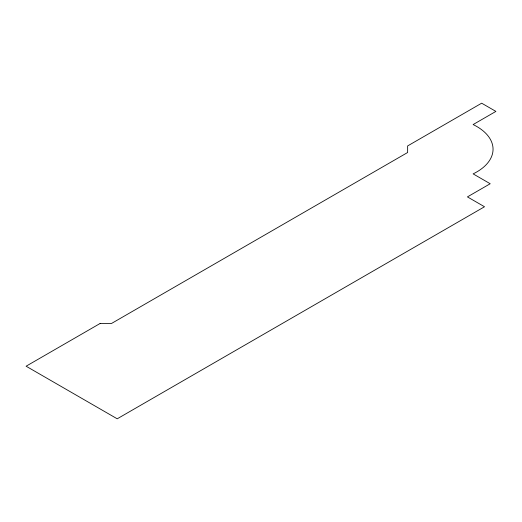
<?xml version="1.0" encoding="UTF-8"?>
<svg xmlns="http://www.w3.org/2000/svg" width="522" height="522" viewBox="0 0 522 522"><rect width="100%" height="100%" fill="white"/><g stroke="black" fill="none" stroke-linecap="round" stroke-linejoin="round"><path stroke-width="0.78" d="M100.126 323.464L26.1 366.209L117.215 418.807L484.514 206.751L467.425 196.892L490.204 183.737L473.121 173.878A55.724 32.175 0 0 0 473.121 124.562L495.9 111.408L481.662 103.193L407.636 145.932L407.636 152.502L111.519 323.464L100.126 323.464"/></g></svg>
